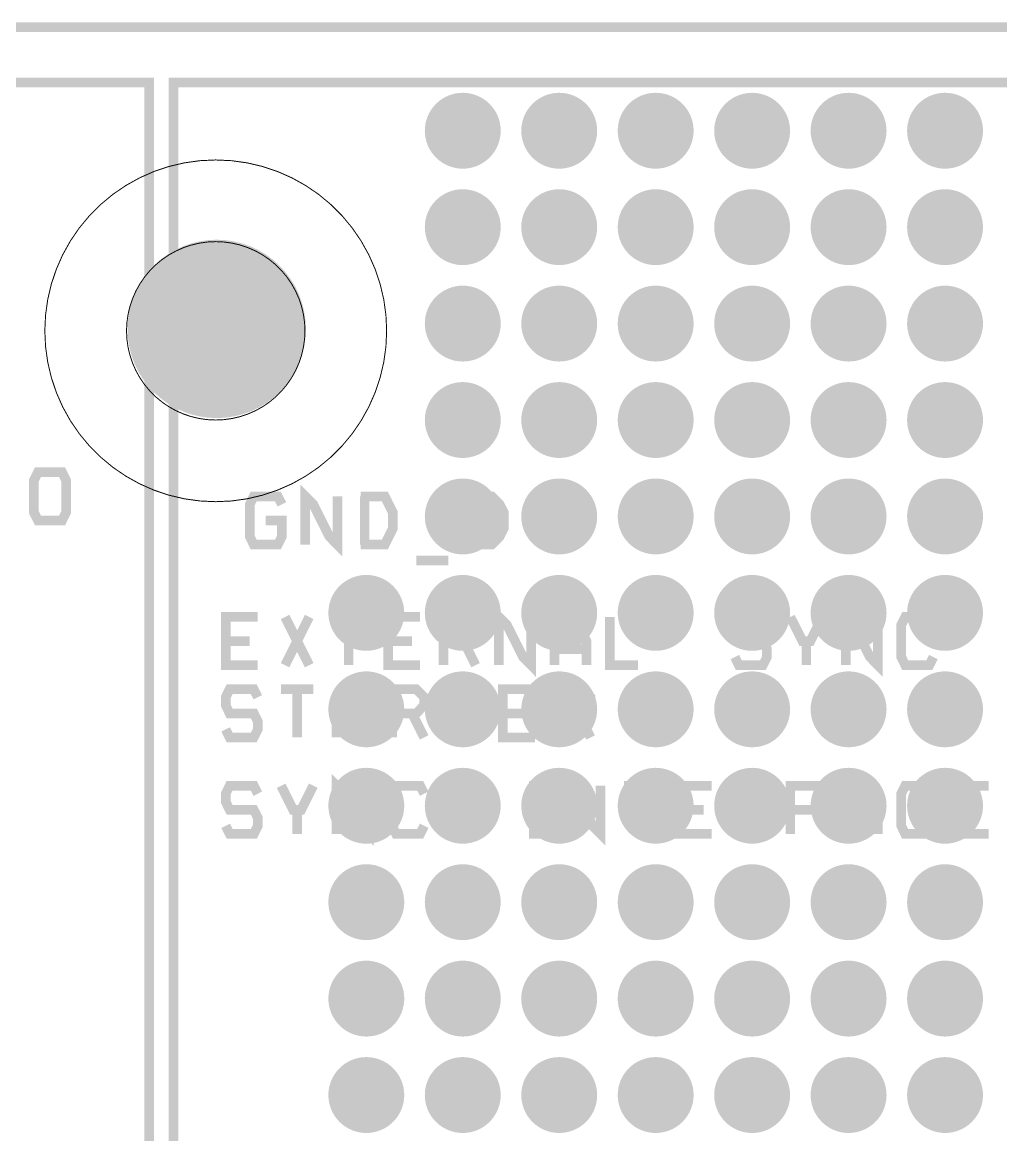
# Model space of a CAD drawing. Extents: x -11 to 221, y -93 to 178.
# Drawn here: x 82.38 to 108.15, y 146.27 to 175.58 of the extents above; entities that cross this region are included whole.
import ezdxf

# ---------------------------------------------------------------- set-up
doc = ezdxf.new("R2010")
doc.units = 0
doc.header["$MEASUREMENT"] = 0
doc.layers.get('0').update_dxf_attribs({"linetype": 'CONTINUOUS'})
for name, color, linetype in [('26-349-0_BOT', 7, 'CONTINUOUS'), ('26-349-0_DRD', 7, 'CONTINUOUS'), ('26-349-0_DRL', 2, 'CONTINUOUS'), ('26-349-0_FAB', 1, 'CONTINUOUS'), ('26-349-0_IN1', 3, 'CONTINUOUS'), ('26-349-0_IN2', 5, 'CONTINUOUS'), ('26-349-0_SMB', 10, 'CONTINUOUS'), ('26-349-0_SMT', 14, 'CONTINUOUS'), ('26-349-0_TOP', 11, 'CONTINUOUS'), ('THRUHOLE_NPT', 8, 'CONTINUOUS'), ('THRUHOLE_TAP', 15, 'CONTINUOUS')]:
    doc.layers.add(name, color=color, linetype=linetype)

# ---------------------------------------------------------------- blocks, each defined once
blk = doc.blocks.new('ROUND_1')
at = {"const_width": 2.3495}
blk.add_lwpolyline([(-1.17475, 0, 1), (1.17475, 0, 1)], format="xyb", close=True, dxfattribs=at)
blk = doc.blocks.new('ROUND_2')
at = {"const_width": 0.99949}
blk.add_lwpolyline([(-0.499744, 0, 1), (0.499744, 0, 1)], format="xyb", close=True, dxfattribs=at)
blk = doc.blocks.new('ROUND_93')
at = {"const_width": 0.54991}
blk.add_lwpolyline([(-0.274954, 0, 1), (0.274954, 0, 1)], format="xyb", close=True, dxfattribs=at)

msp = doc.modelspace()

# ---------------------------------------------------------------- linework, layer by layer
at = {"layer": '26-349-0_DRD', "const_width": 0.254}
for points in [[(-5.99948, 175.4505), (180.9496, 175.4505)], [(93.345, 173.355), (93.345, 172.085)], [(94.615, 173.355), (93.345, 173.355)], [(94.615, 173.355), (93.345, 172.085)], [(94.615, 172.085), (93.345, 173.355)], [(94.615, 172.085), (94.615, 173.355)], [(95.885, 173.355), (95.885, 172.085)], [(97.155, 173.355), (95.885, 173.355)], [(97.155, 173.355), (95.885, 172.085)], [(97.155, 172.085), (95.885, 173.355)], [(97.155, 172.085), (97.155, 173.355)], [(98.425, 173.355), (98.425, 172.085)], [(99.695, 173.355), (98.425, 173.355)], [(99.695, 173.355), (98.425, 172.085)], [(99.695, 172.085), (98.425, 173.355)], [(99.695, 172.085), (99.695, 173.355)], [(100.965, 173.355), (100.965, 172.085)], [(102.235, 173.355), (100.965, 173.355)], [(102.235, 173.355), (100.965, 172.085)], [(102.235, 172.085), (100.965, 173.355)], [(102.235, 172.085), (102.235, 173.355)], [(103.505, 173.355), (103.505, 172.085)], [(104.775, 173.355), (103.505, 173.355)], [(104.775, 173.355), (103.505, 172.085)], [(104.775, 172.085), (103.505, 173.355)], [(104.775, 172.085), (104.775, 173.355)], [(106.045, 173.355), (106.045, 172.085)], [(107.315, 173.355), (106.045, 173.355)], [(107.315, 173.355), (106.045, 172.085)], [(107.315, 172.085), (106.045, 173.355)], [(107.315, 172.085), (107.315, 173.355)], [(93.345, 172.085), (94.615, 172.085)], [(95.885, 172.085), (97.155, 172.085)], [(98.425, 172.085), (99.695, 172.085)], [(100.965, 172.085), (102.235, 172.085)], [(103.505, 172.085), (104.775, 172.085)], [(106.045, 172.085), (107.315, 172.085)], [(93.345, 170.815), (93.345, 169.545)], [(94.615, 170.815), (93.345, 170.815)], [(94.615, 170.815), (93.345, 169.545)], [(94.615, 169.545), (93.345, 170.815)], [(94.615, 169.545), (94.615, 170.815)], [(95.885, 170.815), (95.885, 169.545)], [(97.155, 170.815), (95.885, 170.815)], [(97.155, 170.815), (95.885, 169.545)], [(97.155, 169.545), (95.885, 170.815)], [(97.155, 169.545), (97.155, 170.815)], [(98.425, 170.815), (98.425, 169.545)], [(99.695, 170.815), (98.425, 170.815)], [(99.695, 170.815), (98.425, 169.545)], [(99.695, 169.545), (98.425, 170.815)], [(99.695, 169.545), (99.695, 170.815)], [(100.965, 170.815), (100.965, 169.545)], [(102.235, 170.815), (100.965, 170.815)], [(102.235, 170.815), (100.965, 169.545)], [(102.235, 169.545), (100.965, 170.815)], [(102.235, 169.545), (102.235, 170.815)], [(103.505, 170.815), (103.505, 169.545)], [(104.775, 170.815), (103.505, 170.815)], [(104.775, 170.815), (103.505, 169.545)], [(104.775, 169.545), (103.505, 170.815)], [(104.775, 169.545), (104.775, 170.815)], [(106.045, 170.815), (106.045, 169.545)], [(107.315, 170.815), (106.045, 170.815)], [(107.315, 170.815), (106.045, 169.545)], [(107.315, 169.545), (106.045, 170.815)], [(107.315, 169.545), (107.315, 170.815)], [(93.345, 169.545), (94.615, 169.545)], [(95.885, 169.545), (97.155, 169.545)], [(98.425, 169.545), (99.695, 169.545)], [(100.965, 169.545), (102.235, 169.545)], [(103.505, 169.545), (104.775, 169.545)], [(106.045, 169.545), (107.315, 169.545)], [(87.50046, 168.7703), (86.23046, 167.5003)], [(88.77046, 167.5003), (87.50046, 168.7703)], [(93.345, 168.275), (93.345, 167.005)], [(94.615, 168.275), (93.345, 168.275)], [(94.615, 168.275), (93.345, 167.005)], [(94.615, 167.005), (93.345, 168.275)], [(94.615, 167.005), (94.615, 168.275)], [(95.885, 168.275), (95.885, 167.005)], [(97.155, 168.275), (95.885, 168.275)], [(97.155, 168.275), (95.885, 167.005)], [(97.155, 167.005), (95.885, 168.275)], [(97.155, 167.005), (97.155, 168.275)], [(98.425, 168.275), (98.425, 167.005)], [(99.695, 168.275), (98.425, 168.275)], [(99.695, 168.275), (98.425, 167.005)], [(99.695, 167.005), (98.425, 168.275)], [(99.695, 167.005), (99.695, 168.275)], [(100.965, 168.275), (100.965, 167.005)], [(102.235, 168.275), (100.965, 168.275)], [(102.235, 168.275), (100.965, 167.005)], [(102.235, 167.005), (100.965, 168.275)], [(102.235, 167.005), (102.235, 168.275)], [(103.505, 168.275), (103.505, 167.005)], [(104.775, 168.275), (103.505, 168.275)], [(104.775, 168.275), (103.505, 167.005)], [(104.775, 167.005), (103.505, 168.275)], [(104.775, 167.005), (104.775, 168.275)], [(106.045, 168.275), (106.045, 167.005)], [(107.315, 168.275), (106.045, 168.275)], [(107.315, 168.275), (106.045, 167.005)], [(107.315, 167.005), (106.045, 168.275)], [(107.315, 167.005), (107.315, 168.275)], [(86.23046, 167.5003), (87.50046, 166.2303)], [(87.75446, 167.5003), (87.24646, 167.5003)], [(87.50046, 167.7543), (87.50046, 167.2463)], [(87.50046, 166.2303), (88.77046, 167.5003)], [(93.345, 167.005), (94.615, 167.005)], [(95.885, 167.005), (97.155, 167.005)], [(98.425, 167.005), (99.695, 167.005)], [(100.965, 167.005), (102.235, 167.005)], [(103.505, 167.005), (104.775, 167.005)], [(106.045, 167.005), (107.315, 167.005)], [(93.345, 165.735), (93.345, 164.465)], [(94.615, 165.735), (93.345, 165.735)], [(94.615, 165.735), (93.345, 164.465)], [(94.615, 164.465), (93.345, 165.735)], [(94.615, 164.465), (94.615, 165.735)], [(95.885, 165.735), (95.885, 164.465)], [(97.155, 165.735), (95.885, 165.735)], [(97.155, 165.735), (95.885, 164.465)], [(97.155, 164.465), (95.885, 165.735)], [(97.155, 164.465), (97.155, 165.735)], [(98.425, 165.735), (98.425, 164.465)], [(99.695, 165.735), (98.425, 165.735)], [(99.695, 165.735), (98.425, 164.465)], [(99.695, 164.465), (98.425, 165.735)], [(99.695, 164.465), (99.695, 165.735)], [(100.965, 165.735), (100.965, 164.465)], [(102.235, 165.735), (100.965, 165.735)], [(102.235, 165.735), (100.965, 164.465)], [(102.235, 164.465), (100.965, 165.735)], [(102.235, 164.465), (102.235, 165.735)], [(103.505, 165.735), (103.505, 164.465)], [(104.775, 165.735), (103.505, 165.735)], [(104.775, 165.735), (103.505, 164.465)], [(104.775, 164.465), (103.505, 165.735)], [(104.775, 164.465), (104.775, 165.735)], [(106.045, 165.735), (106.045, 164.465)], [(107.315, 165.735), (106.045, 165.735)], [(107.315, 165.735), (106.045, 164.465)], [(107.315, 164.465), (106.045, 165.735)], [(107.315, 164.465), (107.315, 165.735)], [(93.345, 164.465), (94.615, 164.465)], [(95.885, 164.465), (97.155, 164.465)], [(98.425, 164.465), (99.695, 164.465)], [(100.965, 164.465), (102.235, 164.465)], [(103.505, 164.465), (104.775, 164.465)], [(106.045, 164.465), (107.315, 164.465)], [(93.345, 163.195), (93.345, 161.925)], [(94.615, 163.195), (93.345, 163.195)], [(94.615, 163.195), (93.345, 161.925)], [(94.615, 161.925), (93.345, 163.195)], [(94.615, 161.925), (94.615, 163.195)], [(95.885, 163.195), (95.885, 161.925)], [(97.155, 163.195), (95.885, 163.195)], [(97.155, 163.195), (95.885, 161.925)], [(97.155, 161.925), (95.885, 163.195)], [(97.155, 161.925), (97.155, 163.195)], [(98.425, 163.195), (98.425, 161.925)], [(99.695, 163.195), (98.425, 163.195)], [(99.695, 163.195), (98.425, 161.925)], [(99.695, 161.925), (98.425, 163.195)], [(99.695, 161.925), (99.695, 163.195)], [(100.965, 163.195), (100.965, 161.925)], [(102.235, 163.195), (100.965, 163.195)], [(102.235, 163.195), (100.965, 161.925)], [(102.235, 161.925), (100.965, 163.195)], [(102.235, 161.925), (102.235, 163.195)], [(103.505, 163.195), (103.505, 161.925)], [(104.775, 163.195), (103.505, 163.195)], [(104.775, 163.195), (103.505, 161.925)], [(104.775, 161.925), (103.505, 163.195)], [(104.775, 161.925), (104.775, 163.195)], [(106.045, 163.195), (106.045, 161.925)], [(107.315, 163.195), (106.045, 163.195)], [(107.315, 163.195), (106.045, 161.925)], [(107.315, 161.925), (106.045, 163.195)], [(107.315, 161.925), (107.315, 163.195)], [(93.345, 161.925), (94.615, 161.925)], [(95.885, 161.925), (97.155, 161.925)], [(98.425, 161.925), (99.695, 161.925)], [(100.965, 161.925), (102.235, 161.925)], [(103.505, 161.925), (104.775, 161.925)], [(106.045, 161.925), (107.315, 161.925)], [(90.805, 160.655), (90.805, 159.385)], [(92.075, 160.655), (90.805, 160.655)], [(92.075, 160.655), (90.805, 159.385)], [(92.075, 159.385), (90.805, 160.655)], [(92.075, 159.385), (92.075, 160.655)], [(93.345, 160.655), (93.345, 159.385)], [(94.615, 160.655), (93.345, 160.655)], [(94.615, 160.655), (93.345, 159.385)], [(94.615, 159.385), (93.345, 160.655)], [(94.615, 159.385), (94.615, 160.655)], [(95.885, 160.655), (95.885, 159.385)], [(97.155, 160.655), (95.885, 160.655)], [(97.155, 160.655), (95.885, 159.385)], [(97.155, 159.385), (95.885, 160.655)], [(97.155, 159.385), (97.155, 160.655)], [(98.425, 160.655), (98.425, 159.385)], [(99.695, 160.655), (98.425, 160.655)], [(99.695, 160.655), (98.425, 159.385)], [(99.695, 159.385), (98.425, 160.655)], [(99.695, 159.385), (99.695, 160.655)], [(100.965, 160.655), (100.965, 159.385)], [(102.235, 160.655), (100.965, 160.655)], [(102.235, 160.655), (100.965, 159.385)], [(102.235, 159.385), (100.965, 160.655)], [(102.235, 159.385), (102.235, 160.655)], [(103.505, 160.655), (103.505, 159.385)], [(104.775, 160.655), (103.505, 160.655)], [(104.775, 160.655), (103.505, 159.385)], [(104.775, 159.385), (103.505, 160.655)], [(104.775, 159.385), (104.775, 160.655)], [(106.045, 160.655), (106.045, 159.385)], [(107.315, 160.655), (106.045, 160.655)], [(107.315, 160.655), (106.045, 159.385)], [(107.315, 159.385), (106.045, 160.655)], [(107.315, 159.385), (107.315, 160.655)], [(90.805, 159.385), (92.075, 159.385)], [(93.345, 159.385), (94.615, 159.385)], [(95.885, 159.385), (97.155, 159.385)], [(98.425, 159.385), (99.695, 159.385)], [(100.965, 159.385), (102.235, 159.385)], [(103.505, 159.385), (104.775, 159.385)], [(106.045, 159.385), (107.315, 159.385)], [(90.805, 158.115), (90.805, 156.845)], [(92.075, 158.115), (90.805, 158.115)], [(92.075, 158.115), (90.805, 156.845)], [(92.075, 156.845), (90.805, 158.115)], [(92.075, 156.845), (92.075, 158.115)], [(93.345, 158.115), (93.345, 156.845)], [(94.615, 158.115), (93.345, 158.115)], [(94.615, 158.115), (93.345, 156.845)], [(94.615, 156.845), (93.345, 158.115)], [(94.615, 156.845), (94.615, 158.115)], [(95.885, 158.115), (95.885, 156.845)], [(97.155, 158.115), (95.885, 158.115)], [(97.155, 158.115), (95.885, 156.845)], [(97.155, 156.845), (95.885, 158.115)], [(97.155, 156.845), (97.155, 158.115)], [(98.425, 158.115), (98.425, 156.845)], [(99.695, 158.115), (98.425, 158.115)], [(99.695, 158.115), (98.425, 156.845)], [(99.695, 156.845), (98.425, 158.115)], [(99.695, 156.845), (99.695, 158.115)], [(100.965, 158.115), (100.965, 156.845)], [(102.235, 158.115), (100.965, 158.115)], [(102.235, 158.115), (100.965, 156.845)], [(102.235, 156.845), (100.965, 158.115)], [(102.235, 156.845), (102.235, 158.115)], [(103.505, 158.115), (103.505, 156.845)], [(104.775, 158.115), (103.505, 158.115)], [(104.775, 158.115), (103.505, 156.845)], [(104.775, 156.845), (103.505, 158.115)], [(104.775, 156.845), (104.775, 158.115)], [(106.045, 158.115), (106.045, 156.845)], [(107.315, 158.115), (106.045, 158.115)], [(107.315, 158.115), (106.045, 156.845)], [(107.315, 156.845), (106.045, 158.115)], [(107.315, 156.845), (107.315, 158.115)], [(90.805, 156.845), (92.075, 156.845)], [(93.345, 156.845), (94.615, 156.845)], [(95.885, 156.845), (97.155, 156.845)], [(98.425, 156.845), (99.695, 156.845)], [(100.965, 156.845), (102.235, 156.845)], [(103.505, 156.845), (104.775, 156.845)], [(106.045, 156.845), (107.315, 156.845)], [(90.805, 155.575), (90.805, 154.305)], [(92.075, 155.575), (90.805, 155.575)], [(92.075, 155.575), (90.805, 154.305)], [(92.075, 154.305), (90.805, 155.575)], [(92.075, 154.305), (92.075, 155.575)], [(93.345, 155.575), (93.345, 154.305)], [(94.615, 155.575), (93.345, 155.575)], [(94.615, 155.575), (93.345, 154.305)], [(94.615, 154.305), (93.345, 155.575)], [(94.615, 154.305), (94.615, 155.575)], [(95.885, 155.575), (95.885, 154.305)], [(97.155, 155.575), (95.885, 155.575)], [(97.155, 155.575), (95.885, 154.305)], [(97.155, 154.305), (95.885, 155.575)], [(97.155, 154.305), (97.155, 155.575)], [(98.425, 155.575), (98.425, 154.305)], [(99.695, 155.575), (98.425, 155.575)], [(99.695, 155.575), (98.425, 154.305)], [(99.695, 154.305), (98.425, 155.575)], [(99.695, 154.305), (99.695, 155.575)], [(100.965, 155.575), (100.965, 154.305)], [(102.235, 155.575), (100.965, 155.575)], [(102.235, 155.575), (100.965, 154.305)], [(102.235, 154.305), (100.965, 155.575)], [(102.235, 154.305), (102.235, 155.575)], [(103.505, 155.575), (103.505, 154.305)], [(104.775, 155.575), (103.505, 155.575)], [(104.775, 155.575), (103.505, 154.305)], [(104.775, 154.305), (103.505, 155.575)], [(104.775, 154.305), (104.775, 155.575)], [(106.045, 155.575), (106.045, 154.305)], [(107.315, 155.575), (106.045, 155.575)], [(107.315, 155.575), (106.045, 154.305)], [(107.315, 154.305), (106.045, 155.575)], [(107.315, 154.305), (107.315, 155.575)], [(90.805, 154.305), (92.075, 154.305)], [(93.345, 154.305), (94.615, 154.305)], [(95.885, 154.305), (97.155, 154.305)], [(98.425, 154.305), (99.695, 154.305)], [(100.965, 154.305), (102.235, 154.305)], [(103.505, 154.305), (104.775, 154.305)], [(106.045, 154.305), (107.315, 154.305)], [(90.805, 153.035), (90.805, 151.765)], [(92.075, 153.035), (90.805, 153.035)], [(92.075, 153.035), (90.805, 151.765)], [(92.075, 151.765), (90.805, 153.035)], [(92.075, 151.765), (92.075, 153.035)], [(93.345, 153.035), (93.345, 151.765)], [(94.615, 153.035), (93.345, 153.035)], [(94.615, 153.035), (93.345, 151.765)], [(94.615, 151.765), (93.345, 153.035)], [(94.615, 151.765), (94.615, 153.035)], [(95.885, 153.035), (95.885, 151.765)], [(97.155, 153.035), (95.885, 153.035)], [(97.155, 153.035), (95.885, 151.765)], [(97.155, 151.765), (95.885, 153.035)], [(97.155, 151.765), (97.155, 153.035)], [(98.425, 153.035), (98.425, 151.765)], [(99.695, 153.035), (98.425, 153.035)], [(99.695, 153.035), (98.425, 151.765)], [(99.695, 151.765), (98.425, 153.035)], [(99.695, 151.765), (99.695, 153.035)], [(100.965, 153.035), (100.965, 151.765)], [(102.235, 153.035), (100.965, 153.035)], [(102.235, 153.035), (100.965, 151.765)], [(102.235, 151.765), (100.965, 153.035)], [(102.235, 151.765), (102.235, 153.035)], [(103.505, 153.035), (103.505, 151.765)], [(104.775, 153.035), (103.505, 153.035)], [(104.775, 153.035), (103.505, 151.765)], [(104.775, 151.765), (103.505, 153.035)], [(104.775, 151.765), (104.775, 153.035)], [(106.045, 153.035), (106.045, 151.765)], [(107.315, 153.035), (106.045, 153.035)], [(107.315, 153.035), (106.045, 151.765)], [(107.315, 151.765), (106.045, 153.035)], [(107.315, 151.765), (107.315, 153.035)], [(90.805, 151.765), (92.075, 151.765)], [(93.345, 151.765), (94.615, 151.765)], [(95.885, 151.765), (97.155, 151.765)], [(98.425, 151.765), (99.695, 151.765)], [(100.965, 151.765), (102.235, 151.765)], [(103.505, 151.765), (104.775, 151.765)], [(106.045, 151.765), (107.315, 151.765)], [(90.805, 150.495), (90.805, 149.225)], [(92.075, 150.495), (90.805, 150.495)], [(92.075, 150.495), (90.805, 149.225)], [(92.075, 149.225), (90.805, 150.495)], [(92.075, 149.225), (92.075, 150.495)], [(93.345, 150.495), (93.345, 149.225)], [(94.615, 150.495), (93.345, 150.495)], [(94.615, 150.495), (93.345, 149.225)], [(94.615, 149.225), (93.345, 150.495)], [(94.615, 149.225), (94.615, 150.495)], [(95.885, 150.495), (95.885, 149.225)], [(97.155, 150.495), (95.885, 150.495)], [(97.155, 150.495), (95.885, 149.225)], [(97.155, 149.225), (95.885, 150.495)], [(97.155, 149.225), (97.155, 150.495)], [(98.425, 150.495), (98.425, 149.225)], [(99.695, 150.495), (98.425, 150.495)], [(99.695, 150.495), (98.425, 149.225)], [(99.695, 149.225), (98.425, 150.495)], [(99.695, 149.225), (99.695, 150.495)], [(100.965, 150.495), (100.965, 149.225)], [(102.235, 150.495), (100.965, 150.495)], [(102.235, 150.495), (100.965, 149.225)], [(102.235, 149.225), (100.965, 150.495)], [(102.235, 149.225), (102.235, 150.495)], [(103.505, 150.495), (103.505, 149.225)], [(104.775, 150.495), (103.505, 150.495)], [(104.775, 150.495), (103.505, 149.225)], [(104.775, 149.225), (103.505, 150.495)], [(104.775, 149.225), (104.775, 150.495)], [(106.045, 150.495), (106.045, 149.225)], [(107.315, 150.495), (106.045, 150.495)], [(107.315, 150.495), (106.045, 149.225)], [(107.315, 149.225), (106.045, 150.495)], [(107.315, 149.225), (107.315, 150.495)], [(90.805, 149.225), (92.075, 149.225)], [(93.345, 149.225), (94.615, 149.225)], [(95.885, 149.225), (97.155, 149.225)], [(98.425, 149.225), (99.695, 149.225)], [(100.965, 149.225), (102.235, 149.225)], [(103.505, 149.225), (104.775, 149.225)], [(106.045, 149.225), (107.315, 149.225)], [(90.805, 147.955), (90.805, 146.685)], [(92.075, 147.955), (90.805, 147.955)], [(92.075, 147.955), (90.805, 146.685)], [(92.075, 146.685), (90.805, 147.955)], [(92.075, 146.685), (92.075, 147.955)], [(93.345, 147.955), (93.345, 146.685)], [(94.615, 147.955), (93.345, 147.955)], [(94.615, 147.955), (93.345, 146.685)], [(94.615, 146.685), (93.345, 147.955)], [(94.615, 146.685), (94.615, 147.955)], [(95.885, 147.955), (95.885, 146.685)], [(97.155, 147.955), (95.885, 147.955)], [(97.155, 147.955), (95.885, 146.685)], [(97.155, 146.685), (95.885, 147.955)], [(97.155, 146.685), (97.155, 147.955)], [(98.425, 147.955), (98.425, 146.685)], [(99.695, 147.955), (98.425, 147.955)], [(99.695, 147.955), (98.425, 146.685)], [(99.695, 146.685), (98.425, 147.955)], [(99.695, 146.685), (99.695, 147.955)], [(100.965, 147.955), (100.965, 146.685)], [(102.235, 147.955), (100.965, 147.955)], [(102.235, 147.955), (100.965, 146.685)], [(102.235, 146.685), (100.965, 147.955)], [(102.235, 146.685), (102.235, 147.955)], [(103.505, 147.955), (103.505, 146.685)], [(104.775, 147.955), (103.505, 147.955)], [(104.775, 147.955), (103.505, 146.685)], [(104.775, 146.685), (103.505, 147.955)], [(104.775, 146.685), (104.775, 147.955)], [(106.045, 147.955), (106.045, 146.685)], [(107.315, 147.955), (106.045, 147.955)], [(107.315, 147.955), (106.045, 146.685)], [(107.315, 146.685), (106.045, 147.955)], [(107.315, 146.685), (107.315, 147.955)], [(90.805, 146.685), (92.075, 146.685)], [(93.345, 146.685), (94.615, 146.685)], [(95.885, 146.685), (97.155, 146.685)], [(98.425, 146.685), (99.695, 146.685)], [(100.965, 146.685), (102.235, 146.685)], [(103.505, 146.685), (104.775, 146.685)], [(106.045, 146.685), (107.315, 146.685)]]:
    msp.add_lwpolyline(points, dxfattribs=at)
at = {"layer": '26-349-0_DRL', "const_width": 0.254}
msp.add_lwpolyline([(-5.99948, 175.4505), (180.9496, 175.4505)], dxfattribs=at)
at = {"layer": '26-349-0_FAB', "const_width": 0.254}
for points in [[(-5.99948, 175.4505), (180.9496, 175.4505)], [(1.27, 146.05), (0, 146.05), (0, 154.94), (10.16, 154.94), (10.16, 173.99), (85.725, 173.99), (85.725, 119.38), (68.58, 119.38), (68.58, 144.78), (33.655, 144.78), (29.21, 149.225), (29.21, 153.67), (10.16, 153.67), (10.16, 146.05), (1.27, 146.05)], [(86.36, 119.38), (180.34, 119.38), (180.34, 173.99), (86.36, 173.99), (86.36, 119.38)], [(82.79384, 162.45332), (82.68716, 162.66668), (82.68716, 163.5125), (82.79384, 163.72332), (83.42884, 163.72332), (83.53298, 163.5125), (83.53298, 162.66668), (83.42884, 162.45332), (82.79384, 162.45332)], [(90.678, 163.08832), (90.678, 161.81832), (90.46718, 162.03168), (90.043, 162.8775), (89.83218, 163.08832), (89.83218, 161.81832)], [(88.79332, 162.45332), (89.2175, 162.45332), (89.2175, 162.03168), (89.11082, 161.81832), (88.47582, 161.81832), (88.37168, 162.03168), (88.37168, 162.8775), (88.47582, 163.08832), (89.11082, 163.08832), (89.2175, 162.8775)], [(91.29268, 161.81832), (91.92768, 161.81832), (92.1385, 162.2425), (92.1385, 162.66668), (91.92768, 163.08832), (91.29268, 163.08832)], [(91.39682, 161.81832), (91.39682, 163.08832)], [(94.53118, 161.81832), (94.31782, 162.03168), (94.21368, 162.2425), (94.21368, 162.66668), (94.31782, 162.8775), (94.53118, 163.08832), (94.742, 163.08832), (94.95282, 162.8775), (95.0595, 162.66668), (95.0595, 162.2425), (94.95282, 162.03168), (94.742, 161.81832), (94.53118, 161.81832)], [(93.599, 161.39668), (92.75318, 161.39668)], [(88.5825, 158.64332), (87.73668, 158.64332), (87.73668, 159.91332), (88.5825, 159.91332)], [(89.93632, 158.64332), (89.30132, 159.91332)], [(89.93632, 159.91332), (89.30132, 158.64332)], [(91.39682, 159.91332), (90.551, 159.91332)], [(90.97518, 158.64332), (90.97518, 159.91332)], [(92.85732, 158.64332), (92.0115, 158.64332), (92.0115, 159.91332), (92.85732, 159.91332)], [(93.472, 159.27832), (94.107, 159.27832), (94.31782, 159.49168), (94.31782, 159.7025), (94.107, 159.91332), (93.472, 159.91332), (93.472, 158.64332)], [(95.77832, 159.91332), (95.77832, 158.64332), (95.5675, 158.85668), (95.14332, 159.7025), (94.9325, 159.91332), (94.9325, 158.64332)], [(97.23882, 158.64332), (97.23882, 159.27832), (96.92132, 159.91332), (96.7105, 159.91332), (96.393, 159.27832), (96.393, 158.64332)], [(98.59518, 158.64332), (97.8535, 158.64332), (97.8535, 159.91332)], [(101.99116, 159.7025), (101.88448, 159.91332), (101.24948, 159.91332), (101.14534, 159.7025), (101.14534, 159.49168), (101.24948, 159.27832), (101.88448, 159.27832), (101.99116, 159.0675), (101.99116, 158.85668), (101.88448, 158.64332), (101.24948, 158.64332), (101.14534, 158.85668)], [(103.45166, 159.91332), (103.13416, 159.27832), (102.92334, 159.27832), (102.60584, 159.91332)], [(104.91216, 159.91332), (104.91216, 158.64332), (104.70134, 158.85668), (104.27716, 159.7025), (104.06634, 159.91332), (104.06634, 158.64332)], [(106.37266, 158.85668), (106.26598, 158.64332), (105.63098, 158.64332), (105.52684, 158.85668), (105.52684, 159.7025), (105.63098, 159.91332), (106.26598, 159.91332), (106.37266, 159.7025)], [(88.37168, 159.27832), (87.73668, 159.27832)], [(92.6465, 159.27832), (92.0115, 159.27832)], [(94.00032, 159.27832), (94.31782, 158.64332)], [(97.23882, 159.0675), (96.393, 159.0675)], [(103.02748, 158.64332), (103.02748, 159.27832)], [(88.5825, 157.7975), (88.47582, 158.00832), (87.84082, 158.00832), (87.73668, 157.7975), (87.73668, 157.58668), (87.84082, 157.37332), (88.47582, 157.37332), (88.5825, 157.1625), (88.5825, 156.95168), (88.47582, 156.73832), (87.84082, 156.73832), (87.73668, 156.95168)], [(90.043, 158.00832), (89.19718, 158.00832)], [(89.61882, 156.73832), (89.61882, 158.00832)], [(91.5035, 156.73832), (91.5035, 157.37332), (91.186, 158.00832), (90.97518, 158.00832), (90.65768, 157.37332), (90.65768, 156.73832)], [(92.11818, 157.37332), (92.75318, 157.37332), (92.964, 157.58668), (92.964, 157.7975), (92.75318, 158.00832), (92.11818, 158.00832), (92.11818, 156.73832)], [(94.4245, 158.00832), (93.57868, 158.00832)], [(94.00032, 156.73832), (94.00032, 158.00832)], [(95.885, 156.73832), (95.03918, 156.73832), (95.03918, 158.00832), (95.885, 158.00832)], [(96.49968, 157.37332), (97.13468, 157.37332), (97.3455, 157.58668), (97.3455, 157.7975), (97.13468, 158.00832), (96.49968, 158.00832), (96.49968, 156.73832)], [(92.6465, 157.37332), (92.964, 156.73832)], [(95.67418, 157.37332), (95.03918, 157.37332)], [(97.028, 157.37332), (97.3455, 156.73832)], [(91.5035, 157.1625), (90.65768, 157.1625)], [(91.5035, 155.46832), (91.5035, 154.19832), (91.29268, 154.41168), (90.8685, 155.2575), (90.65768, 155.46832), (90.65768, 154.19832)], [(97.60966, 155.46832), (97.60966, 154.19832), (97.39884, 154.41168), (96.97466, 155.2575), (96.76384, 155.46832), (96.76384, 154.19832)], [(88.5825, 155.2575), (88.47582, 155.46832), (87.84082, 155.46832), (87.73668, 155.2575), (87.73668, 155.04668), (87.84082, 154.83332), (88.47582, 154.83332), (88.5825, 154.6225), (88.5825, 154.41168), (88.47582, 154.19832), (87.84082, 154.19832), (87.73668, 154.41168)], [(90.043, 155.46832), (89.7255, 154.83332), (89.51468, 154.83332), (89.19718, 155.46832)], [(92.964, 154.41168), (92.85732, 154.19832), (92.22232, 154.19832), (92.11818, 154.41168), (92.11818, 155.2575), (92.22232, 155.46832), (92.85732, 155.46832), (92.964, 155.2575)], [(96.14916, 155.46832), (95.72498, 155.46832)], [(95.93834, 154.19832), (95.93834, 155.46832)], [(99.07016, 155.46832), (98.22434, 155.46832)], [(98.64598, 154.19832), (98.64598, 155.46832)], [(100.53066, 154.19832), (99.68484, 154.19832), (99.68484, 155.46832), (100.53066, 155.46832)], [(101.14534, 154.83332), (101.78034, 154.83332), (101.99116, 155.04668), (101.99116, 155.2575), (101.78034, 155.46832), (101.14534, 155.46832), (101.14534, 154.19832)], [(102.60584, 154.19832), (102.60584, 155.46832), (103.45166, 155.46832)], [(104.91216, 154.19832), (104.91216, 154.83332), (104.59466, 155.46832), (104.38384, 155.46832), (104.06634, 154.83332), (104.06634, 154.19832)], [(106.37266, 154.41168), (106.26598, 154.19832), (105.63098, 154.19832), (105.52684, 154.41168), (105.52684, 155.2575), (105.63098, 155.46832), (106.26598, 155.46832), (106.37266, 155.2575)], [(107.83316, 154.19832), (106.98734, 154.19832), (106.98734, 155.46832), (107.83316, 155.46832)], [(89.61882, 154.19832), (89.61882, 154.83332)], [(100.31984, 154.83332), (99.68484, 154.83332)], [(101.67366, 154.83332), (101.99116, 154.19832)], [(103.24084, 154.83332), (102.60584, 154.83332)], [(104.91216, 154.6225), (104.06634, 154.6225)], [(107.62234, 154.83332), (106.98734, 154.83332)], [(96.14916, 154.19832), (95.72498, 154.19832)]]:
    msp.add_lwpolyline(points, dxfattribs=at)
at = {"layer": '26-349-0_FAB', "const_width": 0.0254}
for points in [[(87.47506, 171.95038, 0.4142136), (82.97418, 167.4495)], [(91.97594, 167.4495, 0.4142136), (87.47506, 171.95038)], [(87.47506, 169.799, 0.4142136), (85.12556, 167.4495)], [(89.82456, 167.4495, 0.4142136), (87.47506, 169.799)], [(82.97418, 167.4495, 0.4142136), (87.47506, 162.94862)], [(85.12556, 167.4495, 0.4142136), (87.47506, 165.1)], [(87.47506, 165.1, 0.4142136), (89.82456, 167.4495)], [(87.47506, 162.94862, 0.4142136), (91.97594, 167.4495)]]:
    msp.add_lwpolyline(points, format="xyb", dxfattribs=at)

# ---------------------------------------------------------------- block references
at = {"layer": '26-349-0_BOT'}
for name, p in [('ROUND_2', (93.98, 172.72)), ('ROUND_2', (96.52, 172.72)), ('ROUND_2', (99.06, 172.72)), ('ROUND_2', (101.6, 172.72)), ('ROUND_2', (104.14, 172.72)), ('ROUND_2', (106.68, 172.72)), ('ROUND_2', (93.98, 170.18)), ('ROUND_2', (96.52, 170.18)), ('ROUND_2', (99.06, 170.18)), ('ROUND_2', (101.6, 170.18)), ('ROUND_2', (104.14, 170.18)), ('ROUND_2', (106.68, 170.18)), ('ROUND_1', (87.50046, 167.5003)), ('ROUND_2', (93.98, 167.64)), ('ROUND_2', (96.52, 167.64)), ('ROUND_2', (99.06, 167.64)), ('ROUND_2', (101.6, 167.64)), ('ROUND_2', (104.14, 167.64)), ('ROUND_2', (106.68, 167.64)), ('ROUND_2', (93.98, 165.1)), ('ROUND_2', (96.52, 165.1)), ('ROUND_2', (99.06, 165.1)), ('ROUND_2', (101.6, 165.1)), ('ROUND_2', (104.14, 165.1)), ('ROUND_2', (106.68, 165.1)), ('ROUND_2', (93.98, 162.56)), ('ROUND_2', (96.52, 162.56)), ('ROUND_2', (99.06, 162.56)), ('ROUND_2', (101.6, 162.56)), ('ROUND_2', (104.14, 162.56)), ('ROUND_2', (106.68, 162.56)), ('ROUND_2', (91.44, 160.02)), ('ROUND_2', (93.98, 160.02)), ('ROUND_2', (96.52, 160.02)), ('ROUND_2', (99.06, 160.02)), ('ROUND_2', (101.6, 160.02)), ('ROUND_2', (104.14, 160.02)), ('ROUND_2', (106.68, 160.02)), ('ROUND_2', (91.44, 157.48)), ('ROUND_2', (93.98, 157.48)), ('ROUND_2', (96.52, 157.48)), ('ROUND_2', (99.06, 157.48)), ('ROUND_2', (101.6, 157.48)), ('ROUND_2', (104.14, 157.48)), ('ROUND_2', (106.68, 157.48)), ('ROUND_2', (91.44, 154.94)), ('ROUND_2', (93.98, 154.94)), ('ROUND_2', (96.52, 154.94)), ('ROUND_2', (99.06, 154.94)), ('ROUND_2', (101.6, 154.94)), ('ROUND_2', (104.14, 154.94)), ('ROUND_2', (106.68, 154.94)), ('ROUND_2', (91.44, 152.4)), ('ROUND_2', (93.98, 152.4)), ('ROUND_2', (96.52, 152.4)), ('ROUND_2', (99.06, 152.4)), ('ROUND_2', (101.6, 152.4)), ('ROUND_2', (104.14, 152.4)), ('ROUND_2', (106.68, 152.4)), ('ROUND_2', (91.44, 149.86)), ('ROUND_2', (93.98, 149.86)), ('ROUND_2', (96.52, 149.86)), ('ROUND_2', (99.06, 149.86)), ('ROUND_2', (101.6, 149.86)), ('ROUND_2', (104.14, 149.86)), ('ROUND_2', (106.68, 149.86)), ('ROUND_2', (91.44, 147.32)), ('ROUND_2', (93.98, 147.32)), ('ROUND_2', (96.52, 147.32)), ('ROUND_2', (99.06, 147.32)), ('ROUND_2', (101.6, 147.32)), ('ROUND_2', (104.14, 147.32)), ('ROUND_2', (106.68, 147.32))]:
    msp.add_blockref(name, p, dxfattribs=at)
at = {"layer": '26-349-0_DRL'}
for name, p in [('ROUND_93', (93.98, 172.72)), ('ROUND_93', (96.52, 172.72)), ('ROUND_93', (99.06, 172.72)), ('ROUND_93', (101.6, 172.72)), ('ROUND_93', (104.14, 172.72)), ('ROUND_93', (106.68, 172.72)), ('ROUND_93', (93.98, 170.18)), ('ROUND_93', (96.52, 170.18)), ('ROUND_93', (99.06, 170.18)), ('ROUND_93', (101.6, 170.18)), ('ROUND_93', (104.14, 170.18)), ('ROUND_93', (106.68, 170.18)), ('ROUND_1', (87.50046, 167.5003)), ('ROUND_93', (93.98, 167.64)), ('ROUND_93', (96.52, 167.64)), ('ROUND_93', (99.06, 167.64)), ('ROUND_93', (101.6, 167.64)), ('ROUND_93', (104.14, 167.64)), ('ROUND_93', (106.68, 167.64)), ('ROUND_93', (93.98, 165.1)), ('ROUND_93', (96.52, 165.1)), ('ROUND_93', (99.06, 165.1)), ('ROUND_93', (101.6, 165.1)), ('ROUND_93', (104.14, 165.1)), ('ROUND_93', (106.68, 165.1)), ('ROUND_93', (93.98, 162.56)), ('ROUND_93', (96.52, 162.56)), ('ROUND_93', (99.06, 162.56)), ('ROUND_93', (101.6, 162.56)), ('ROUND_93', (104.14, 162.56)), ('ROUND_93', (106.68, 162.56)), ('ROUND_93', (91.44, 160.02)), ('ROUND_93', (93.98, 160.02)), ('ROUND_93', (96.52, 160.02)), ('ROUND_93', (99.06, 160.02)), ('ROUND_93', (101.6, 160.02)), ('ROUND_93', (104.14, 160.02)), ('ROUND_93', (106.68, 160.02)), ('ROUND_93', (91.44, 157.48)), ('ROUND_93', (93.98, 157.48)), ('ROUND_93', (96.52, 157.48)), ('ROUND_93', (99.06, 157.48)), ('ROUND_93', (101.6, 157.48)), ('ROUND_93', (104.14, 157.48)), ('ROUND_93', (106.68, 157.48)), ('ROUND_93', (91.44, 154.94)), ('ROUND_93', (93.98, 154.94)), ('ROUND_93', (96.52, 154.94)), ('ROUND_93', (99.06, 154.94)), ('ROUND_93', (101.6, 154.94)), ('ROUND_93', (104.14, 154.94)), ('ROUND_93', (106.68, 154.94)), ('ROUND_93', (91.44, 152.4)), ('ROUND_93', (93.98, 152.4)), ('ROUND_93', (96.52, 152.4)), ('ROUND_93', (99.06, 152.4)), ('ROUND_93', (101.6, 152.4)), ('ROUND_93', (104.14, 152.4)), ('ROUND_93', (106.68, 152.4)), ('ROUND_93', (91.44, 149.86)), ('ROUND_93', (93.98, 149.86)), ('ROUND_93', (96.52, 149.86)), ('ROUND_93', (99.06, 149.86)), ('ROUND_93', (101.6, 149.86)), ('ROUND_93', (104.14, 149.86)), ('ROUND_93', (106.68, 149.86)), ('ROUND_93', (91.44, 147.32)), ('ROUND_93', (93.98, 147.32)), ('ROUND_93', (96.52, 147.32)), ('ROUND_93', (99.06, 147.32)), ('ROUND_93', (101.6, 147.32)), ('ROUND_93', (104.14, 147.32)), ('ROUND_93', (106.68, 147.32))]:
    msp.add_blockref(name, p, dxfattribs=at)
at = {"layer": '26-349-0_IN1'}
for name, p in [('ROUND_2', (93.98, 172.72)), ('ROUND_2', (96.52, 172.72)), ('ROUND_2', (99.06, 172.72)), ('ROUND_2', (101.6, 172.72)), ('ROUND_2', (104.14, 172.72)), ('ROUND_2', (106.68, 172.72)), ('ROUND_2', (93.98, 170.18)), ('ROUND_2', (96.52, 170.18)), ('ROUND_2', (99.06, 170.18)), ('ROUND_2', (101.6, 170.18)), ('ROUND_2', (104.14, 170.18)), ('ROUND_2', (106.68, 170.18)), ('ROUND_1', (87.50046, 167.5003)), ('ROUND_2', (93.98, 167.64)), ('ROUND_2', (96.52, 167.64)), ('ROUND_2', (99.06, 167.64)), ('ROUND_2', (101.6, 167.64)), ('ROUND_2', (104.14, 167.64)), ('ROUND_2', (106.68, 167.64)), ('ROUND_2', (93.98, 165.1)), ('ROUND_2', (96.52, 165.1)), ('ROUND_2', (99.06, 165.1)), ('ROUND_2', (101.6, 165.1)), ('ROUND_2', (104.14, 165.1)), ('ROUND_2', (106.68, 165.1)), ('ROUND_2', (93.98, 162.56)), ('ROUND_2', (96.52, 162.56)), ('ROUND_2', (99.06, 162.56)), ('ROUND_2', (101.6, 162.56)), ('ROUND_2', (104.14, 162.56)), ('ROUND_2', (106.68, 162.56)), ('ROUND_2', (91.44, 160.02)), ('ROUND_2', (93.98, 160.02)), ('ROUND_2', (96.52, 160.02)), ('ROUND_2', (99.06, 160.02)), ('ROUND_2', (101.6, 160.02)), ('ROUND_2', (104.14, 160.02)), ('ROUND_2', (106.68, 160.02)), ('ROUND_2', (91.44, 157.48)), ('ROUND_2', (93.98, 157.48)), ('ROUND_2', (96.52, 157.48)), ('ROUND_2', (99.06, 157.48)), ('ROUND_2', (101.6, 157.48)), ('ROUND_2', (104.14, 157.48)), ('ROUND_2', (106.68, 157.48)), ('ROUND_2', (91.44, 154.94)), ('ROUND_2', (93.98, 154.94)), ('ROUND_2', (96.52, 154.94)), ('ROUND_2', (99.06, 154.94)), ('ROUND_2', (101.6, 154.94)), ('ROUND_2', (104.14, 154.94)), ('ROUND_2', (106.68, 154.94)), ('ROUND_2', (91.44, 152.4)), ('ROUND_2', (93.98, 152.4)), ('ROUND_2', (96.52, 152.4)), ('ROUND_2', (99.06, 152.4)), ('ROUND_2', (101.6, 152.4)), ('ROUND_2', (104.14, 152.4)), ('ROUND_2', (106.68, 152.4)), ('ROUND_2', (91.44, 149.86)), ('ROUND_2', (93.98, 149.86)), ('ROUND_2', (96.52, 149.86)), ('ROUND_2', (99.06, 149.86)), ('ROUND_2', (101.6, 149.86)), ('ROUND_2', (104.14, 149.86)), ('ROUND_2', (106.68, 149.86)), ('ROUND_2', (91.44, 147.32)), ('ROUND_2', (93.98, 147.32)), ('ROUND_2', (96.52, 147.32)), ('ROUND_2', (99.06, 147.32)), ('ROUND_2', (101.6, 147.32)), ('ROUND_2', (104.14, 147.32)), ('ROUND_2', (106.68, 147.32))]:
    msp.add_blockref(name, p, dxfattribs=at)
at = {"layer": '26-349-0_IN2'}
for name, p in [('ROUND_2', (93.98, 172.72)), ('ROUND_2', (96.52, 172.72)), ('ROUND_2', (99.06, 172.72)), ('ROUND_2', (101.6, 172.72)), ('ROUND_2', (104.14, 172.72)), ('ROUND_2', (106.68, 172.72)), ('ROUND_2', (93.98, 170.18)), ('ROUND_2', (96.52, 170.18)), ('ROUND_2', (99.06, 170.18)), ('ROUND_2', (101.6, 170.18)), ('ROUND_2', (104.14, 170.18)), ('ROUND_2', (106.68, 170.18)), ('ROUND_1', (87.50046, 167.5003)), ('ROUND_2', (93.98, 167.64)), ('ROUND_2', (96.52, 167.64)), ('ROUND_2', (99.06, 167.64)), ('ROUND_2', (101.6, 167.64)), ('ROUND_2', (104.14, 167.64)), ('ROUND_2', (106.68, 167.64)), ('ROUND_2', (93.98, 165.1)), ('ROUND_2', (96.52, 165.1)), ('ROUND_2', (99.06, 165.1)), ('ROUND_2', (101.6, 165.1)), ('ROUND_2', (104.14, 165.1)), ('ROUND_2', (106.68, 165.1)), ('ROUND_2', (93.98, 162.56)), ('ROUND_2', (96.52, 162.56)), ('ROUND_2', (99.06, 162.56)), ('ROUND_2', (101.6, 162.56)), ('ROUND_2', (104.14, 162.56)), ('ROUND_2', (106.68, 162.56)), ('ROUND_2', (91.44, 160.02)), ('ROUND_2', (93.98, 160.02)), ('ROUND_2', (96.52, 160.02)), ('ROUND_2', (99.06, 160.02)), ('ROUND_2', (101.6, 160.02)), ('ROUND_2', (104.14, 160.02)), ('ROUND_2', (106.68, 160.02)), ('ROUND_2', (91.44, 157.48)), ('ROUND_2', (93.98, 157.48)), ('ROUND_2', (96.52, 157.48)), ('ROUND_2', (99.06, 157.48)), ('ROUND_2', (101.6, 157.48)), ('ROUND_2', (104.14, 157.48)), ('ROUND_2', (106.68, 157.48)), ('ROUND_2', (91.44, 154.94)), ('ROUND_2', (93.98, 154.94)), ('ROUND_2', (96.52, 154.94)), ('ROUND_2', (99.06, 154.94)), ('ROUND_2', (101.6, 154.94)), ('ROUND_2', (104.14, 154.94)), ('ROUND_2', (106.68, 154.94)), ('ROUND_2', (91.44, 152.4)), ('ROUND_2', (93.98, 152.4)), ('ROUND_2', (96.52, 152.4)), ('ROUND_2', (99.06, 152.4)), ('ROUND_2', (101.6, 152.4)), ('ROUND_2', (104.14, 152.4)), ('ROUND_2', (106.68, 152.4)), ('ROUND_2', (91.44, 149.86)), ('ROUND_2', (93.98, 149.86)), ('ROUND_2', (96.52, 149.86)), ('ROUND_2', (99.06, 149.86)), ('ROUND_2', (101.6, 149.86)), ('ROUND_2', (104.14, 149.86)), ('ROUND_2', (106.68, 149.86)), ('ROUND_2', (91.44, 147.32)), ('ROUND_2', (93.98, 147.32)), ('ROUND_2', (96.52, 147.32)), ('ROUND_2', (99.06, 147.32)), ('ROUND_2', (101.6, 147.32)), ('ROUND_2', (104.14, 147.32)), ('ROUND_2', (106.68, 147.32))]:
    msp.add_blockref(name, p, dxfattribs=at)
at = {"layer": '26-349-0_SMB'}
for p in [(93.98, 172.72), (96.52, 172.72), (99.06, 172.72), (101.6, 172.72), (104.14, 172.72), (106.68, 172.72), (93.98, 170.18), (96.52, 170.18), (99.06, 170.18), (101.6, 170.18), (104.14, 170.18), (106.68, 170.18), (93.98, 167.64), (96.52, 167.64), (99.06, 167.64), (101.6, 167.64), (104.14, 167.64), (106.68, 167.64), (93.98, 165.1), (96.52, 165.1), (99.06, 165.1), (101.6, 165.1), (104.14, 165.1), (106.68, 165.1), (93.98, 162.56), (96.52, 162.56), (99.06, 162.56), (101.6, 162.56), (104.14, 162.56), (106.68, 162.56), (91.44, 160.02), (93.98, 160.02), (96.52, 160.02), (99.06, 160.02), (101.6, 160.02), (104.14, 160.02), (106.68, 160.02), (91.44, 157.48), (93.98, 157.48), (96.52, 157.48), (99.06, 157.48), (101.6, 157.48), (104.14, 157.48), (106.68, 157.48), (91.44, 154.94), (93.98, 154.94), (96.52, 154.94), (99.06, 154.94), (101.6, 154.94), (104.14, 154.94), (106.68, 154.94), (91.44, 152.4), (93.98, 152.4), (96.52, 152.4), (99.06, 152.4), (101.6, 152.4), (104.14, 152.4), (106.68, 152.4), (91.44, 149.86), (93.98, 149.86), (96.52, 149.86), (99.06, 149.86), (101.6, 149.86), (104.14, 149.86), (106.68, 149.86), (91.44, 147.32), (93.98, 147.32), (96.52, 147.32), (99.06, 147.32), (101.6, 147.32), (104.14, 147.32), (106.68, 147.32)]:
    msp.add_blockref('ROUND_2', p, dxfattribs=at)
at = {"layer": '26-349-0_SMT'}
for p in [(93.98, 172.72), (96.52, 172.72), (99.06, 172.72), (101.6, 172.72), (104.14, 172.72), (106.68, 172.72), (93.98, 170.18), (96.52, 170.18), (99.06, 170.18), (101.6, 170.18), (104.14, 170.18), (106.68, 170.18), (93.98, 167.64), (96.52, 167.64), (99.06, 167.64), (101.6, 167.64), (104.14, 167.64), (106.68, 167.64), (93.98, 165.1), (96.52, 165.1), (99.06, 165.1), (101.6, 165.1), (104.14, 165.1), (106.68, 165.1), (93.98, 162.56), (96.52, 162.56), (99.06, 162.56), (101.6, 162.56), (104.14, 162.56), (106.68, 162.56), (91.44, 160.02), (93.98, 160.02), (96.52, 160.02), (99.06, 160.02), (101.6, 160.02), (104.14, 160.02), (106.68, 160.02), (91.44, 157.48), (93.98, 157.48), (96.52, 157.48), (99.06, 157.48), (101.6, 157.48), (104.14, 157.48), (106.68, 157.48), (91.44, 154.94), (93.98, 154.94), (96.52, 154.94), (99.06, 154.94), (101.6, 154.94), (104.14, 154.94), (106.68, 154.94), (91.44, 152.4), (93.98, 152.4), (96.52, 152.4), (99.06, 152.4), (101.6, 152.4), (104.14, 152.4), (106.68, 152.4), (91.44, 149.86), (93.98, 149.86), (96.52, 149.86), (99.06, 149.86), (101.6, 149.86), (104.14, 149.86), (106.68, 149.86), (91.44, 147.32), (93.98, 147.32), (96.52, 147.32), (99.06, 147.32), (101.6, 147.32), (104.14, 147.32), (106.68, 147.32)]:
    msp.add_blockref('ROUND_2', p, dxfattribs=at)
at = {"layer": '26-349-0_TOP'}
for name, p in [('ROUND_2', (93.98, 172.72)), ('ROUND_2', (96.52, 172.72)), ('ROUND_2', (99.06, 172.72)), ('ROUND_2', (101.6, 172.72)), ('ROUND_2', (104.14, 172.72)), ('ROUND_2', (106.68, 172.72)), ('ROUND_2', (93.98, 170.18)), ('ROUND_2', (96.52, 170.18)), ('ROUND_2', (99.06, 170.18)), ('ROUND_2', (101.6, 170.18)), ('ROUND_2', (104.14, 170.18)), ('ROUND_2', (106.68, 170.18)), ('ROUND_1', (87.50046, 167.5003)), ('ROUND_2', (93.98, 167.64)), ('ROUND_2', (96.52, 167.64)), ('ROUND_2', (99.06, 167.64)), ('ROUND_2', (101.6, 167.64)), ('ROUND_2', (104.14, 167.64)), ('ROUND_2', (106.68, 167.64)), ('ROUND_2', (93.98, 165.1)), ('ROUND_2', (96.52, 165.1)), ('ROUND_2', (99.06, 165.1)), ('ROUND_2', (101.6, 165.1)), ('ROUND_2', (104.14, 165.1)), ('ROUND_2', (106.68, 165.1)), ('ROUND_2', (93.98, 162.56)), ('ROUND_2', (96.52, 162.56)), ('ROUND_2', (99.06, 162.56)), ('ROUND_2', (101.6, 162.56)), ('ROUND_2', (104.14, 162.56)), ('ROUND_2', (106.68, 162.56)), ('ROUND_2', (91.44, 160.02)), ('ROUND_2', (93.98, 160.02)), ('ROUND_2', (96.52, 160.02)), ('ROUND_2', (99.06, 160.02)), ('ROUND_2', (101.6, 160.02)), ('ROUND_2', (104.14, 160.02)), ('ROUND_2', (106.68, 160.02)), ('ROUND_2', (91.44, 157.48)), ('ROUND_2', (93.98, 157.48)), ('ROUND_2', (96.52, 157.48)), ('ROUND_2', (99.06, 157.48)), ('ROUND_2', (101.6, 157.48)), ('ROUND_2', (104.14, 157.48)), ('ROUND_2', (106.68, 157.48)), ('ROUND_2', (91.44, 154.94)), ('ROUND_2', (93.98, 154.94)), ('ROUND_2', (96.52, 154.94)), ('ROUND_2', (99.06, 154.94)), ('ROUND_2', (101.6, 154.94)), ('ROUND_2', (104.14, 154.94)), ('ROUND_2', (106.68, 154.94)), ('ROUND_2', (91.44, 152.4)), ('ROUND_2', (93.98, 152.4)), ('ROUND_2', (96.52, 152.4)), ('ROUND_2', (99.06, 152.4)), ('ROUND_2', (101.6, 152.4)), ('ROUND_2', (104.14, 152.4)), ('ROUND_2', (106.68, 152.4)), ('ROUND_2', (91.44, 149.86)), ('ROUND_2', (93.98, 149.86)), ('ROUND_2', (96.52, 149.86)), ('ROUND_2', (99.06, 149.86)), ('ROUND_2', (101.6, 149.86)), ('ROUND_2', (104.14, 149.86)), ('ROUND_2', (106.68, 149.86)), ('ROUND_2', (91.44, 147.32)), ('ROUND_2', (93.98, 147.32)), ('ROUND_2', (96.52, 147.32)), ('ROUND_2', (99.06, 147.32)), ('ROUND_2', (101.6, 147.32)), ('ROUND_2', (104.14, 147.32)), ('ROUND_2', (106.68, 147.32))]:
    msp.add_blockref(name, p, dxfattribs=at)
at = {"layer": 'THRUHOLE_NPT'}
msp.add_blockref('ROUND_1', (87.50046, 167.5003), dxfattribs=at)
at = {"layer": 'THRUHOLE_TAP'}
for p in [(93.98, 172.72), (96.52, 172.72), (99.06, 172.72), (101.6, 172.72), (104.14, 172.72), (106.68, 172.72), (93.98, 170.18), (96.52, 170.18), (99.06, 170.18), (101.6, 170.18), (104.14, 170.18), (106.68, 170.18), (93.98, 167.64), (96.52, 167.64), (99.06, 167.64), (101.6, 167.64), (104.14, 167.64), (106.68, 167.64), (93.98, 165.1), (96.52, 165.1), (99.06, 165.1), (101.6, 165.1), (104.14, 165.1), (106.68, 165.1), (93.98, 162.56), (96.52, 162.56), (99.06, 162.56), (101.6, 162.56), (104.14, 162.56), (106.68, 162.56), (91.44, 160.02), (93.98, 160.02), (96.52, 160.02), (99.06, 160.02), (101.6, 160.02), (104.14, 160.02), (106.68, 160.02), (91.44, 157.48), (93.98, 157.48), (96.52, 157.48), (99.06, 157.48), (101.6, 157.48), (104.14, 157.48), (106.68, 157.48), (91.44, 154.94), (93.98, 154.94), (96.52, 154.94), (99.06, 154.94), (101.6, 154.94), (104.14, 154.94), (106.68, 154.94), (91.44, 152.4), (93.98, 152.4), (96.52, 152.4), (99.06, 152.4), (101.6, 152.4), (104.14, 152.4), (106.68, 152.4), (91.44, 149.86), (93.98, 149.86), (96.52, 149.86), (99.06, 149.86), (101.6, 149.86), (104.14, 149.86), (106.68, 149.86), (91.44, 147.32), (93.98, 147.32), (96.52, 147.32), (99.06, 147.32), (101.6, 147.32), (104.14, 147.32), (106.68, 147.32)]:
    msp.add_blockref('ROUND_93', p, dxfattribs=at)

doc.saveas('drawing.dxf')
